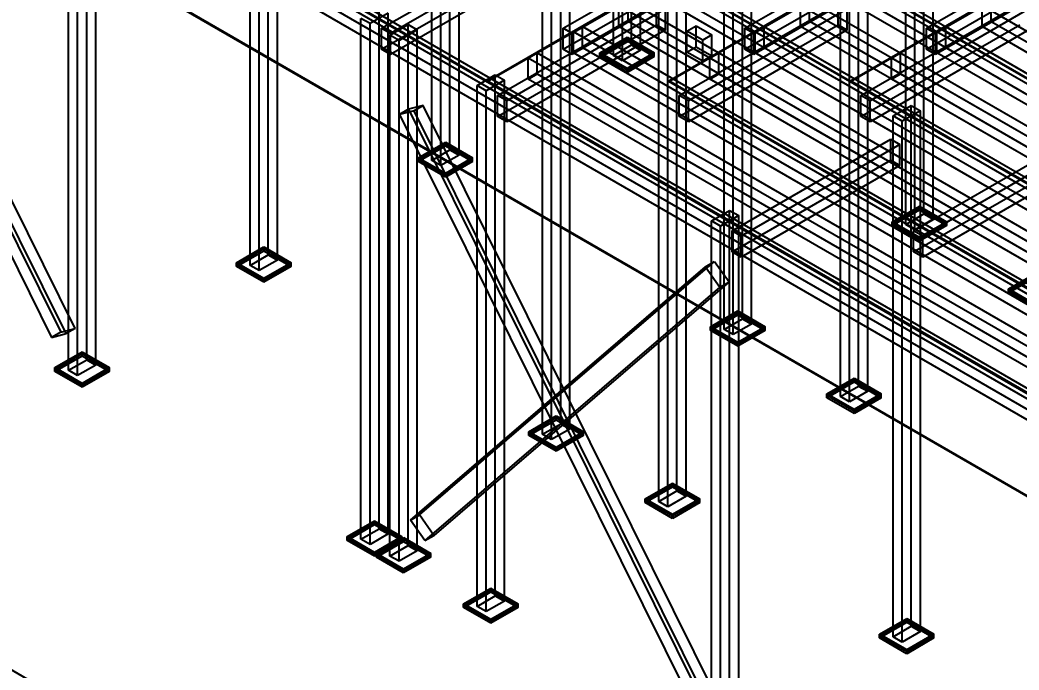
# Model space of a CAD drawing. Header units: millimetres. Extents: x -5230 to 17056, y -12562 to 3959.
# Drawn here: x 4571 to 9334, y -9233 to -6135 of the extents above; entities that cross this region are included whole.
import ezdxf

# ---------------------------------------------------------------- set-up
doc = ezdxf.new("R2010")
doc.units = ezdxf.units.MM
for name, color, linetype, true_color in [('balok', 7, 'Continuous', 0x333333), ('baseplate', 7, 'Continuous', 0x555555), ('bracing', 7, 'Continuous', 0x111111), ('dek', 7, 'Continuous', 0x444444), ('dim', 7, 'Continuous', 0x222222), ('kolom', 7, 'Continuous', 0x111111), ('stiffener', 7, 'Continuous', 0x666666)]:
    doc.layers.add(name, color=color, linetype=linetype, true_color=true_color)
doc.dimstyles.get("Standard").update_dxf_attribs({"dimtxt": 2.5, "dimasz": 2.5, "dimexe": 1.25, "dimexo": 0.625, "dimtad": 1, "dimcen": 2.5, "dimazin": 3, "dimtfac": 1, "dimtmove": 0, "dimatfit": 3})

msp = doc.modelspace()

# ---------------------------------------------------------------- linework, layer by layer
at = {"layer": 'balok'}
for p, q in [((9443.71268, -7981.61), (4845.0535, -5326.495)), ((4888.3535, -5301.495), (9487.01268, -7956.61)), ((9443.71268, -8081.61), (4845.0535, -5426.495)), ((4888.3535, -5401.495), (9487.01268, -8056.61)), ((7736.00398, -5945.535), (11852.96798, -8322.535)), ((8602.01264, -5945.53), (12610.72664, -8260.03)), ((11809.66798, -8347.535), (7692.70398, -5970.535)), ((12567.42664, -8285.03), (8558.71264, -5970.53)), ((7736.00398, -6045.535), (11852.96798, -8422.535)), ((8602.01264, -6045.53), (12610.72664, -8360.03)), ((11809.66798, -8447.535), (7692.70398, -6070.535)), ((12567.42664, -8385.03), (8558.71264, -6070.53)), ((7750.67402, -6188.065), (7793.97402, -6163.065)), ((7826.01602, -6231.565), (7750.67402, -6188.065)), ((7750.67402, -6288.065), (7750.67402, -6188.065)), ((7793.97402, -6163.065), (7869.31602, -6206.565)), ((7793.97402, -6263.065), (7793.97402, -6163.065)), ((7869.31602, -6206.565), (7826.01602, -6231.565)), ((7826.01602, -6331.565), (7826.01602, -6231.565)), ((7869.31602, -6306.565), (7869.31602, -6206.565)), ((7750.67402, -6288.065), (7793.97402, -6263.065)), ((7793.97402, -6263.065), (7869.31602, -6306.565)), ((7826.01602, -6331.565), (7750.67402, -6288.065)), ((7869.31602, -6306.565), (7826.01602, -6331.565))]:
    msp.add_line(p, q, dxfattribs=at)
at = {"layer": 'baseplate'}
for p, q in [((7335.01134, -6292.015), (7464.92866, -6217.005)), ((7335.01134, -6300.015), (7464.92866, -6225.005)), ((7335.01134, -6310.015), (7464.92866, -6235.005)), ((7464.92866, -6217.005), (7594.85464, -6292.02)), ((7464.92866, -6225.005), (7464.92866, -6217.005)), ((7464.92866, -6225.005), (7594.85464, -6300.02)), ((7464.92866, -6235.005), (7464.92866, -6225.005)), ((7464.92866, -6235.005), (7594.85464, -6310.02)), ((7464.93732, -6367.03), (7335.01134, -6292.015)), ((7335.01134, -6300.015), (7335.01134, -6292.015)), ((7464.93732, -6375.03), (7335.01134, -6300.015)), ((7335.01134, -6310.015), (7335.01134, -6300.015)), ((7464.93732, -6385.03), (7335.01134, -6310.015)), ((7594.85464, -6292.02), (7464.93732, -6367.03)), ((7594.85464, -6300.02), (7464.93732, -6375.03)), ((7594.85464, -6310.02), (7464.93732, -6385.03)), ((7594.85464, -6300.02), (7594.85464, -6292.02)), ((7594.85464, -6310.02), (7594.85464, -6300.02)), ((7464.93732, -6375.03), (7464.93732, -6367.03)), ((7464.93732, -6385.03), (7464.93732, -6375.03)), ((6469.02, -6792.01), (6598.94598, -6716.995)), ((6469.02, -6800.01), (6598.94598, -6724.995)), ((6469.02, -6810.01), (6598.94598, -6734.995)), ((6598.94598, -6716.995), (6728.87196, -6792.01)), ((6598.94598, -6724.995), (6598.94598, -6716.995)), ((6598.94598, -6724.995), (6728.87196, -6800.01)), ((6598.94598, -6734.995), (6598.94598, -6724.995)), ((6598.94598, -6734.995), (6728.87196, -6810.01)), ((6598.94598, -6867.025), (6469.02, -6792.01)), ((6469.02, -6800.01), (6469.02, -6792.01)), ((6598.94598, -6875.025), (6469.02, -6800.01)), ((6469.02, -6810.01), (6469.02, -6800.01)), ((6598.94598, -6885.025), (6469.02, -6810.01)), ((6728.87196, -6792.01), (6598.94598, -6867.025)), ((6728.87196, -6800.01), (6598.94598, -6875.025)), ((6728.87196, -6810.01), (6598.94598, -6885.025)), ((6728.87196, -6800.01), (6728.87196, -6792.01)), ((6728.87196, -6810.01), (6728.87196, -6800.01)), ((6598.94598, -6875.025), (6598.94598, -6867.025)), ((6598.94598, -6885.025), (6598.94598, -6875.025)), ((8729.34062, -7097.055), (8859.25794, -7022.045)), ((8729.34062, -7105.055), (8859.25794, -7030.045)), ((8729.34062, -7115.055), (8859.25794, -7040.045)), ((8859.25794, -7022.045), (8989.17526, -7097.055)), ((8859.25794, -7030.045), (8859.25794, -7022.045)), ((8859.25794, -7030.045), (8989.17526, -7105.055)), ((8859.25794, -7040.045), (8859.25794, -7030.045)), ((8859.25794, -7040.045), (8989.17526, -7115.055)), ((8859.25794, -7172.065), (8729.34062, -7097.055)), ((8729.34062, -7105.055), (8729.34062, -7097.055)), ((8989.17526, -7097.055), (8859.25794, -7172.065)), ((8989.17526, -7105.055), (8989.17526, -7097.055)), ((8859.25794, -7180.065), (8729.34062, -7105.055)), ((8729.34062, -7115.055), (8729.34062, -7105.055)), ((8859.25794, -7190.065), (8729.34062, -7115.055)), ((8989.17526, -7105.055), (8859.25794, -7180.065)), ((8989.17526, -7115.055), (8859.25794, -7190.065)), ((8989.17526, -7115.055), (8989.17526, -7105.055)), ((8859.25794, -7180.065), (8859.25794, -7172.065)), ((8859.25794, -7190.065), (8859.25794, -7180.065)), ((5603.00268, -7292.02), (5732.92866, -7217.005)), ((5603.00268, -7300.02), (5732.92866, -7225.005)), ((5603.00268, -7310.02), (5732.92866, -7235.005)), ((5732.92866, -7217.005), (5862.85464, -7292.02)), ((5732.92866, -7225.005), (5732.92866, -7217.005)), ((5732.92866, -7225.005), (5862.85464, -7300.02)), ((5732.92866, -7235.005), (5732.92866, -7225.005)), ((5732.92866, -7235.005), (5862.85464, -7310.02)), ((5732.92866, -7367.035), (5603.00268, -7292.02)), ((5603.00268, -7300.02), (5603.00268, -7292.02)), ((5732.92866, -7375.035), (5603.00268, -7300.02)), ((5603.00268, -7310.02), (5603.00268, -7300.02)), ((5732.92866, -7385.035), (5603.00268, -7310.02)), ((5862.85464, -7292.02), (5732.92866, -7367.035)), ((5862.85464, -7300.02), (5732.92866, -7375.035)), ((5862.85464, -7310.02), (5732.92866, -7385.035)), ((5862.85464, -7300.02), (5862.85464, -7292.02)), ((5862.85464, -7310.02), (5862.85464, -7300.02)), ((5732.92866, -7375.035), (5732.92866, -7367.035)), ((5732.92866, -7385.035), (5732.92866, -7375.035)), ((9283.52, -7417.02), (9413.43732, -7342.01)), ((9283.52, -7425.02), (9413.43732, -7350.01)), ((9283.52, -7435.02), (9413.43732, -7360.01)), ((9413.43732, -7492.03), (9283.52, -7417.02)), ((9283.52, -7425.02), (9283.52, -7417.02)), ((9413.43732, -7500.03), (9283.52, -7425.02)), ((9283.52, -7435.02), (9283.52, -7425.02)), ((9413.43732, -7510.03), (9283.52, -7435.02)), ((7863.34928, -7597.05), (7993.27526, -7522.035)), ((7993.27526, -7522.035), (8123.19258, -7597.045)), ((7993.27526, -7530.035), (7993.27526, -7522.035)), ((7863.34928, -7605.05), (7993.27526, -7530.035)), ((7863.34928, -7615.05), (7993.27526, -7540.035)), ((7993.27526, -7530.035), (8123.19258, -7605.045)), ((7993.27526, -7540.035), (7993.27526, -7530.035)), ((7993.27526, -7540.035), (8123.19258, -7615.045)), ((7993.2666, -7672.06), (7863.34928, -7597.05)), ((7863.34928, -7605.05), (7863.34928, -7597.05)), ((7993.2666, -7680.06), (7863.34928, -7605.05)), ((7863.34928, -7615.05), (7863.34928, -7605.05)), ((7993.2666, -7690.06), (7863.34928, -7615.05)), ((8123.19258, -7597.045), (7993.2666, -7672.06)), ((8123.19258, -7605.045), (7993.2666, -7680.06)), ((8123.19258, -7615.045), (7993.2666, -7690.06)), ((8123.19258, -7605.045), (8123.19258, -7597.045)), ((8123.19258, -7615.045), (8123.19258, -7605.045)), ((7993.2666, -7680.06), (7993.2666, -7672.06)), ((7993.2666, -7690.06), (7993.2666, -7680.06)), ((4737.02, -7792.01), (4866.93732, -7717)), ((4737.02, -7800.01), (4866.93732, -7725)), ((4737.02, -7810.01), (4866.93732, -7735)), ((4866.93732, -7717), (4996.8633, -7792.015)), ((4866.93732, -7725), (4866.93732, -7717)), ((4866.93732, -7725), (4996.8633, -7800.015)), ((4866.93732, -7735), (4866.93732, -7725)), ((4866.93732, -7735), (4996.8633, -7810.015)), ((4866.94598, -7867.025), (4737.02, -7792.01)), ((4737.02, -7800.01), (4737.02, -7792.01)), ((4866.94598, -7875.025), (4737.02, -7800.01)), ((4737.02, -7810.01), (4737.02, -7800.01)), ((4866.94598, -7885.025), (4737.02, -7810.01)), ((4996.8633, -7792.015), (4866.94598, -7867.025)), ((4996.8633, -7800.015), (4866.94598, -7875.025)), ((4996.8633, -7810.015), (4866.94598, -7885.025)), ((4996.8633, -7800.015), (4996.8633, -7792.015)), ((4996.8633, -7810.015), (4996.8633, -7800.015)), ((8417.52866, -7917.015), (8547.45464, -7842)), ((8417.52866, -7925.015), (8547.45464, -7850)), ((8547.45464, -7842), (8677.37196, -7917.01)), ((8547.45464, -7850), (8547.45464, -7842)), ((8547.45464, -7850), (8677.37196, -7925.01)), ((8547.45464, -7860), (8547.45464, -7850)), ((4866.94598, -7875.025), (4866.94598, -7867.025)), ((4866.94598, -7885.025), (4866.94598, -7875.025)), ((8417.52866, -7935.015), (8547.45464, -7860)), ((8547.45464, -7860), (8677.37196, -7935.01)), ((8547.44598, -7992.025), (8417.52866, -7917.015)), ((8417.52866, -7925.015), (8417.52866, -7917.015)), ((8547.44598, -8000.025), (8417.52866, -7925.015)), ((8417.52866, -7935.015), (8417.52866, -7925.015)), ((8547.44598, -8010.025), (8417.52866, -7935.015)), ((8677.37196, -7917.01), (8547.44598, -7992.025)), ((8677.37196, -7925.01), (8547.44598, -8000.025)), ((8677.37196, -7935.01), (8547.44598, -8010.025)), ((8677.37196, -7925.01), (8677.37196, -7917.01)), ((8677.37196, -7935.01), (8677.37196, -7925.01)), ((8547.44598, -8000.025), (8547.44598, -7992.025)), ((8547.44598, -8010.025), (8547.44598, -8000.025)), ((6997.33196, -8097.06), (7127.25794, -8022.045)), ((6997.33196, -8105.06), (7127.25794, -8030.045)), ((6997.33196, -8115.06), (7127.25794, -8040.045)), ((7127.25794, -8022.045), (7257.17526, -8097.055)), ((7127.25794, -8030.045), (7127.25794, -8022.045)), ((7127.25794, -8030.045), (7257.17526, -8105.055)), ((7127.25794, -8040.045), (7127.25794, -8030.045)), ((7127.25794, -8040.045), (7257.17526, -8115.055)), ((7127.24928, -8172.07), (6997.33196, -8097.06)), ((6997.33196, -8105.06), (6997.33196, -8097.06)), ((7257.17526, -8097.055), (7127.24928, -8172.07)), ((7257.17526, -8105.055), (7257.17526, -8097.055)), ((7127.24928, -8180.07), (6997.33196, -8105.06)), ((6997.33196, -8115.06), (6997.33196, -8105.06)), ((7127.24928, -8190.07), (6997.33196, -8115.06)), ((7257.17526, -8105.055), (7127.24928, -8180.07)), ((7257.17526, -8115.055), (7127.24928, -8190.07)), ((7257.17526, -8115.055), (7257.17526, -8105.055)), ((7127.24928, -8180.07), (7127.24928, -8172.07)), ((7127.24928, -8190.07), (7127.24928, -8180.07)), ((7551.51134, -8417.025), (7681.43732, -8342.01)), ((7551.51134, -8425.025), (7681.43732, -8350.01)), ((7551.51134, -8435.025), (7681.43732, -8360.01)), ((7681.43732, -8342.01), (7811.35464, -8417.02)), ((7681.43732, -8350.01), (7681.43732, -8342.01)), ((7681.43732, -8350.01), (7811.35464, -8425.02)), ((7681.43732, -8360.01), (7681.43732, -8350.01)), ((7681.43732, -8360.01), (7811.35464, -8435.02)), ((7681.42866, -8492.035), (7551.51134, -8417.025)), ((7551.51134, -8425.025), (7551.51134, -8417.025)), ((7681.42866, -8500.035), (7551.51134, -8425.025)), ((7551.51134, -8435.025), (7551.51134, -8425.025)), ((7811.35464, -8417.02), (7681.42866, -8492.035)), ((7811.35464, -8425.02), (7681.42866, -8500.035)), ((7811.35464, -8425.02), (7811.35464, -8417.02)), ((7811.35464, -8435.02), (7811.35464, -8425.02)), ((7681.42866, -8510.035), (7551.51134, -8435.025)), ((7811.35464, -8435.02), (7681.42866, -8510.035)), ((6131.28866, -8597.125), (6261.18866, -8522.125)), ((6261.18866, -8522.125), (6391.08866, -8597.125)), ((6261.18866, -8530.125), (6261.18866, -8522.125)), ((7681.42866, -8500.035), (7681.42866, -8492.035)), ((7681.42866, -8510.035), (7681.42866, -8500.035)), ((6131.28866, -8605.125), (6261.18866, -8530.125)), ((6131.28866, -8615.125), (6261.18866, -8540.125)), ((6261.18866, -8530.125), (6391.08866, -8605.125)), ((6261.18866, -8540.125), (6261.18866, -8530.125)), ((6261.18866, -8540.125), (6391.08866, -8615.125)), ((6261.18866, -8672.125), (6131.28866, -8597.125)), ((6131.28866, -8605.125), (6131.28866, -8597.125)), ((6261.18866, -8680.125), (6131.28866, -8605.125)), ((6131.28866, -8615.125), (6131.28866, -8605.125)), ((6261.18866, -8690.125), (6131.28866, -8615.125)), ((6391.08866, -8597.125), (6261.18866, -8672.125)), ((6391.08866, -8605.125), (6261.18866, -8680.125)), ((6391.08866, -8615.125), (6261.18866, -8690.125)), ((6269.84866, -8677.015), (6399.76598, -8602.005)), ((6269.84866, -8685.015), (6399.76598, -8610.005)), ((6269.84866, -8695.015), (6399.76598, -8620.005)), ((6391.08866, -8605.125), (6391.08866, -8597.125)), ((6391.08866, -8615.125), (6391.08866, -8605.125)), ((6399.76598, -8602.005), (6529.6833, -8677.015)), ((6399.76598, -8610.005), (6399.76598, -8602.005)), ((6399.76598, -8610.005), (6529.6833, -8685.015)), ((6399.76598, -8620.005), (6399.76598, -8610.005)), ((6399.76598, -8620.005), (6529.6833, -8695.015)), ((6261.18866, -8680.125), (6261.18866, -8672.125)), ((6261.18866, -8690.125), (6261.18866, -8680.125)), ((6399.76598, -8752.025), (6269.84866, -8677.015)), ((6269.84866, -8685.015), (6269.84866, -8677.015)), ((6399.76598, -8760.025), (6269.84866, -8685.015)), ((6269.84866, -8695.015), (6269.84866, -8685.015)), ((6399.76598, -8770.025), (6269.84866, -8695.015)), ((6529.6833, -8677.015), (6399.76598, -8752.025)), ((6529.6833, -8685.015), (6399.76598, -8760.025)), ((6529.6833, -8695.015), (6399.76598, -8770.025)), ((6529.6833, -8685.015), (6529.6833, -8677.015)), ((6529.6833, -8695.015), (6529.6833, -8685.015)), ((6399.76598, -8760.025), (6399.76598, -8752.025)), ((6399.76598, -8770.025), (6399.76598, -8760.025)), ((6685.33814, -8917.015), (6815.23814, -8842.015)), ((6685.33814, -8925.015), (6815.23814, -8850.015)), ((6815.23814, -8842.015), (6945.13814, -8917.015)), ((6815.23814, -8850.015), (6815.23814, -8842.015)), ((6815.23814, -8850.015), (6945.13814, -8925.015)), ((6815.23814, -8860.015), (6815.23814, -8850.015)), ((6685.33814, -8935.015), (6815.23814, -8860.015)), ((6815.23814, -8860.015), (6945.13814, -8935.015)), ((6815.23814, -8992.015), (6685.33814, -8917.015)), ((6685.33814, -8925.015), (6685.33814, -8917.015)), ((6815.23814, -9000.015), (6685.33814, -8925.015)), ((6685.33814, -8935.015), (6685.33814, -8925.015)), ((6815.23814, -9010.015), (6685.33814, -8935.015)), ((6945.13814, -8917.015), (6815.23814, -8992.015)), ((6945.13814, -8925.015), (6815.23814, -9000.015)), ((6945.13814, -8935.015), (6815.23814, -9010.015)), ((6945.13814, -8925.015), (6945.13814, -8917.015)), ((6945.13814, -8935.015), (6945.13814, -8925.015)), ((6815.23814, -9000.015), (6815.23814, -8992.015)), ((6815.23814, -9010.015), (6815.23814, -9000.015)), ((8668.65134, -9062.025), (8798.57732, -8987.01)), ((8668.65134, -9070.025), (8798.57732, -8995.01)), ((8798.57732, -8987.01), (8928.49464, -9062.02)), ((8798.57732, -8995.01), (8798.57732, -8987.01)), ((8798.57732, -8995.01), (8928.49464, -9070.02)), ((8798.57732, -9005.01), (8798.57732, -8995.01)), ((8668.65134, -9080.025), (8798.57732, -9005.01)), ((8798.57732, -9005.01), (8928.49464, -9080.02)), ((8798.56866, -9137.035), (8668.65134, -9062.025)), ((8668.65134, -9070.025), (8668.65134, -9062.025)), ((8798.56866, -9145.035), (8668.65134, -9070.025)), ((8668.65134, -9080.025), (8668.65134, -9070.025)), ((8798.56866, -9155.035), (8668.65134, -9080.025)), ((8928.49464, -9062.02), (8798.56866, -9137.035)), ((8928.49464, -9070.02), (8798.56866, -9145.035)), ((8928.49464, -9080.02), (8798.56866, -9155.035)), ((8928.49464, -9070.02), (8928.49464, -9062.02)), ((8928.49464, -9080.02), (8928.49464, -9070.02)), ((8798.56866, -9145.035), (8798.56866, -9137.035)), ((8798.56866, -9155.035), (8798.56866, -9145.035))]:
    msp.add_line(p, q, dxfattribs=at)
at = {"layer": 'bracing'}
for p, q in [((3358.09686, -4790.535), (4764.92252, -7622.9)), ((4790.60808, -7629.74), (3383.78242, -4798.325)), ((4833.90808, -7604.74), (3427.08242, -4773.325)), ((3314.79686, -4815.535), (4721.62252, -7647.9)), ((6423.74552, -6560.65), (6380.44552, -6585.65)), ((6449.42242, -6568.435), (6380.44552, -6585.65)), ((6492.72242, -6543.435), (6423.74552, -6560.65)), ((6423.74552, -6560.65), (7830.55386, -9393.015)), ((6492.72242, -6543.435), (6449.42242, -6568.435)), ((7856.23076, -9399.86), (6449.42242, -6568.435)), ((7899.53076, -9374.86), (6492.72242, -6543.435)), ((6380.44552, -6585.65), (7787.25386, -9418.015)), ((6475.57562, -8493.465), (7882.38396, -7286.53)), ((7839.08396, -7311.53), (7882.38396, -7286.53)), ((7882.38396, -7286.53), (7951.36086, -7383.395)), ((6432.27562, -8518.465), (7839.08396, -7311.53)), ((7839.08396, -7311.53), (7908.06086, -7408.395)), ((7908.06086, -7408.395), (6501.25252, -8616.32)), ((7951.36086, -7383.395), (6544.55252, -8591.32)), ((7908.06086, -7408.395), (7951.36086, -7383.395)), ((4764.92252, -7622.9), (4833.90808, -7604.74)), ((4833.90808, -7604.74), (4790.60808, -7629.74)), ((4764.92252, -7622.9), (4721.62252, -7647.9)), ((4721.62252, -7647.9), (4790.60808, -7629.74)), ((6432.27562, -8518.465), (6475.57562, -8493.465)), ((6501.25252, -8616.32), (6432.27562, -8518.465)), ((6544.55252, -8591.32), (6475.57562, -8493.465)), ((6501.25252, -8616.32), (6544.55252, -8591.32))]:
    msp.add_line(p, q, dxfattribs=at)
at = {"layer": 'dek'}
for p, q in [((-4330, 0), (10998.20866, -8850.005)), ((-4330, -4), (10998.20866, -8854.005)), ((10572.128, -9096.01), (-4756.08066, -246.005)), ((10572.128, -9100.01), (-4756.08066, -250.005)), ((6798.15196, -6425.03), (7664.1433, -5925.035)), ((6798.15196, -6429.03), (7664.1433, -5929.035)), ((7664.1433, -6425.025), (8530.15196, -5925.02)), ((7664.1433, -5925.035), (11864.2, -8350.01)), ((7664.1433, -6429.025), (8530.15196, -5929.02)), ((7664.1433, -5929.035), (11864.2, -8354.01)), ((8530.15196, -5925.02), (12730.20866, -8349.995)), ((8530.15196, -6425.02), (9396.1433, -5925.025)), ((8530.15196, -5929.02), (12730.20866, -8353.995)), ((8530.15196, -6429.02), (9396.1433, -5929.025)), ((10998.20866, -8850.005), (6798.15196, -6425.03)), ((6798.15196, -6429.03), (6798.15196, -6425.03)), ((10998.20866, -8854.005), (6798.15196, -6429.03)), ((11864.2, -8850), (7664.1433, -6425.025)), ((7664.1433, -6429.025), (7664.1433, -6425.025)), ((11864.2, -8854), (7664.1433, -6429.025)), ((12730.20866, -8849.995), (8530.15196, -6425.02)), ((8530.15196, -6429.02), (8530.15196, -6425.02)), ((12730.20866, -8853.995), (8530.15196, -6429.02))]:
    msp.add_line(p, q, dxfattribs=at)
at = {"layer": 'kolom'}
for p, q in [((5754.55268, -7254.5), (5754.55268, -4772.51)), ((5797.85268, -7279.5), (5797.85268, -4797.51)), ((6620.56134, -6754.495), (6620.56134, -4772.505)), ((6663.86134, -6779.495), (6663.86134, -4797.505)), ((7486.55268, -6254.5), (7486.55268, -4772.5)), ((7529.85268, -6279.5), (7529.85268, -4797.5)), ((5667.95268, -7304.5), (5667.95268, -4822.51)), ((5711.25268, -7329.5), (5711.25268, -4847.51)), ((6533.96134, -6804.495), (6533.96134, -4822.505)), ((6577.26134, -6829.495), (6577.26134, -4847.505)), ((7399.95268, -6304.5), (7399.95268, -4822.5)), ((7443.25268, -6329.5), (7443.25268, -4847.5)), ((4888.56134, -7754.495), (4888.56134, -5272.505)), ((4801.96134, -7804.495), (4801.96134, -5322.505)), ((4931.86134, -7779.495), (4931.86134, -5297.505)), ((4845.26134, -7829.495), (4845.26134, -5347.505)), ((7148.88196, -8059.54), (7148.88196, -5577.55)), ((7192.18196, -8084.54), (7192.18196, -5602.55)), ((8014.89062, -7559.535), (8014.89062, -5577.545)), ((8058.19062, -7584.535), (8058.19062, -5602.545)), ((8880.88196, -7059.54), (8880.88196, -5577.54)), ((8924.18196, -7084.54), (8924.18196, -5602.54)), ((7062.28196, -8109.54), (7062.28196, -5627.55)), ((7105.58196, -8134.54), (7105.58196, -5652.55)), ((7928.29062, -7609.535), (7928.29062, -5627.545)), ((7971.59062, -7634.535), (7971.59062, -5652.545)), ((8794.28196, -7109.54), (8794.28196, -5627.54)), ((8837.58196, -7134.54), (8837.58196, -5652.54)), ((7703.06134, -8379.505), (7703.06134, -5897.515)), ((8569.07, -7879.5), (8569.07, -5897.51)), ((7616.46134, -8429.505), (7616.46134, -5947.515)), ((7746.36134, -8404.505), (7746.36134, -5922.515)), ((8482.47, -7929.5), (8482.47, -5947.51)), ((8612.37, -7904.5), (8612.37, -5922.51)), ((7659.76134, -8454.505), (7659.76134, -5972.515)), ((8525.77, -7954.5), (8525.77, -5972.51)), ((6282.94258, -8559.565), (6282.94258, -6077.575)), ((6239.64258, -6152.575), (6196.34258, -6127.575)), ((6196.34258, -8609.565), (6196.34258, -6127.575)), ((6326.24258, -6102.575), (6239.64258, -6152.575)), ((6326.24258, -8584.565), (6326.24258, -6102.575)), ((6239.64258, -8634.565), (6239.64258, -6152.575)), ((6334.79, -6207.51), (6421.39, -6157.51)), ((6464.69, -6182.51), (6378.09, -6232.51)), ((6421.39, -6157.51), (6464.69, -6182.51)), ((6421.39, -8639.5), (6421.39, -6157.51)), ((6464.69, -8664.5), (6464.69, -6182.51)), ((6378.09, -6232.51), (6334.79, -6207.51)), ((6334.79, -8689.5), (6334.79, -6207.51)), ((6378.09, -8714.5), (6378.09, -6232.51)), ((7399.95268, -6304.5), (7486.55268, -6254.5)), ((7529.85268, -6279.5), (7443.25268, -6329.5)), ((7486.55268, -6254.5), (7529.85268, -6279.5)), ((7443.25268, -6329.5), (7399.95268, -6304.5)), ((6750.39206, -6447.465), (6836.99206, -6397.465)), ((6880.29206, -6422.465), (6793.69206, -6472.465)), ((6836.99206, -6397.465), (6880.29206, -6422.465)), ((6836.99206, -8879.455), (6836.99206, -6397.465)), ((6880.29206, -8904.455), (6880.29206, -6422.465)), ((6793.69206, -6472.465), (6750.39206, -6447.465)), ((6750.39206, -8929.455), (6750.39206, -6447.465)), ((6793.69206, -8954.455), (6793.69206, -6472.465)), ((8733.60134, -6592.515), (8820.20134, -6542.515)), ((8863.50134, -6567.515), (8776.90134, -6617.515)), ((8820.20134, -6542.515), (8863.50134, -6567.515)), ((8820.20134, -9024.505), (8820.20134, -6542.515)), ((8863.50134, -9049.505), (8863.50134, -6567.515)), ((8776.90134, -6617.515), (8733.60134, -6592.515)), ((8733.60134, -9074.505), (8733.60134, -6592.515)), ((8776.90134, -9099.505), (8776.90134, -6617.515)), ((6533.96134, -6804.495), (6620.56134, -6754.495)), ((6620.56134, -6754.495), (6663.86134, -6779.495)), ((6577.26134, -6829.495), (6533.96134, -6804.495)), ((6663.86134, -6779.495), (6577.26134, -6829.495)), ((7867.61, -7092.51), (7954.21, -7042.51)), ((7954.21, -7042.51), (7997.51, -7067.51)), ((7954.21, -9524.5), (7954.21, -7042.51)), ((7910.91, -7117.51), (7867.61, -7092.51)), ((7867.61, -9574.5), (7867.61, -7092.51)), ((7997.51, -7067.51), (7910.91, -7117.51)), ((7997.51, -9549.5), (7997.51, -7067.51)), ((8794.28196, -7109.54), (8880.88196, -7059.54)), ((8924.18196, -7084.54), (8837.58196, -7134.54)), ((8880.88196, -7059.54), (8924.18196, -7084.54)), ((7910.91, -9599.5), (7910.91, -7117.51)), ((8837.58196, -7134.54), (8794.28196, -7109.54)), ((5667.95268, -7304.5), (5754.55268, -7254.5)), ((5797.85268, -7279.5), (5711.25268, -7329.5)), ((5754.55268, -7254.5), (5797.85268, -7279.5)), ((5711.25268, -7329.5), (5667.95268, -7304.5)), ((7928.29062, -7609.535), (8014.89062, -7559.535)), ((8014.89062, -7559.535), (8058.19062, -7584.535)), ((7971.59062, -7634.535), (7928.29062, -7609.535)), ((8058.19062, -7584.535), (7971.59062, -7634.535)), ((4801.96134, -7804.495), (4888.56134, -7754.495)), ((4888.56134, -7754.495), (4931.86134, -7779.495)), ((4845.26134, -7829.495), (4801.96134, -7804.495)), ((4931.86134, -7779.495), (4845.26134, -7829.495)), ((8482.47, -7929.5), (8569.07, -7879.5)), ((8612.37, -7904.5), (8525.77, -7954.5)), ((8569.07, -7879.5), (8612.37, -7904.5)), ((8525.77, -7954.5), (8482.47, -7929.5)), ((7062.28196, -8109.54), (7148.88196, -8059.54)), ((7192.18196, -8084.54), (7105.58196, -8134.54)), ((7148.88196, -8059.54), (7192.18196, -8084.54)), ((7105.58196, -8134.54), (7062.28196, -8109.54)), ((7616.46134, -8429.505), (7703.06134, -8379.505)), ((7703.06134, -8379.505), (7746.36134, -8404.505)), ((7659.76134, -8454.505), (7616.46134, -8429.505)), ((7746.36134, -8404.505), (7659.76134, -8454.505)), ((6196.34258, -8609.565), (6282.94258, -8559.565)), ((6282.94258, -8559.565), (6326.24258, -8584.565)), ((6239.64258, -8634.565), (6196.34258, -8609.565)), ((6326.24258, -8584.565), (6239.64258, -8634.565)), ((6334.79, -8689.5), (6421.39, -8639.5)), ((6464.69, -8664.5), (6378.09, -8714.5)), ((6421.39, -8639.5), (6464.69, -8664.5)), ((6378.09, -8714.5), (6334.79, -8689.5)), ((6750.39206, -8929.455), (6836.99206, -8879.455)), ((6880.29206, -8904.455), (6793.69206, -8954.455)), ((6836.99206, -8879.455), (6880.29206, -8904.455)), ((6793.69206, -8954.455), (6750.39206, -8929.455)), ((8733.60134, -9074.505), (8820.20134, -9024.505)), ((8863.50134, -9049.505), (8776.90134, -9099.505)), ((8820.20134, -9024.505), (8863.50134, -9049.505)), ((8776.90134, -9099.505), (8733.60134, -9074.505))]:
    msp.add_line(p, q, dxfattribs=at)
at = {"layer": 'stiffener'}
for p, q in [((6294.11398, -6175.115), (7050.99798, -5738.115)), ((7094.29798, -5763.115), (6337.41398, -6200.115)), ((7160.15728, -6175.09), (7917.04128, -5738.09)), ((7960.34128, -5763.09), (7203.45728, -6200.09)), ((8026.20058, -6175.065), (8783.08458, -5738.065)), ((8826.38458, -5763.065), (8069.50058, -6200.065)), ((8892.24388, -6175.04), (9649.12788, -5738.04)), ((9692.42788, -5763.04), (8935.54388, -6200.04)), ((6294.11398, -6275.115), (7050.99798, -5838.115)), ((7160.15728, -6275.09), (7917.04128, -5838.09)), ((8026.20058, -6275.065), (8783.08458, -5838.065)), ((8892.24388, -6275.04), (9649.12788, -5838.04)), ((7094.29798, -5863.115), (6337.41398, -6300.115)), ((7960.34128, -5863.09), (7203.45728, -6300.09)), ((8826.38458, -5863.065), (8069.50058, -6300.065)), ((9692.42788, -5863.04), (8935.54388, -6300.04)), ((7469.70898, -6041.785), (11668.94298, -8466.285)), ((7469.70898, -6141.785), (7469.70898, -6041.785)), ((8335.7263, -6041.775), (12534.9603, -8466.275)), ((8335.7263, -6141.775), (8335.7263, -6041.775)), ((9201.71764, -6141.8), (9201.71764, -6041.8)), ((6848.16346, -6495.005), (7605.04746, -6058.005)), ((7648.34746, -6083.005), (6891.46346, -6520.005)), ((11625.64298, -8491.285), (7426.40898, -6066.785)), ((7426.40898, -6166.785), (7426.40898, -6066.785)), ((7605.04746, -6158.005), (7605.04746, -6058.005)), ((7648.34746, -6183.005), (7648.34746, -6083.005)), ((7714.20676, -6494.98), (8471.09076, -6057.98)), ((8514.39076, -6082.98), (7757.50676, -6519.98)), ((12491.6603, -8491.275), (8292.4263, -6066.775)), ((8292.4263, -6166.775), (8292.4263, -6066.775)), ((8471.09076, -6157.98), (8471.09076, -6057.98)), ((8514.39076, -6182.98), (8514.39076, -6082.98)), ((8580.25006, -6494.955), (9337.13406, -6057.955)), ((9380.43406, -6082.955), (8623.55006, -6519.955)), ((13357.65164, -8491.3), (9158.41764, -6066.8)), ((9158.41764, -6166.8), (9158.41764, -6066.8)), ((7426.40898, -6166.785), (7469.70898, -6141.785)), ((7469.70898, -6141.785), (11668.94298, -8566.285)), ((8292.4263, -6166.775), (8335.7263, -6141.775)), ((8335.7263, -6141.775), (12534.9603, -8566.275)), ((9158.41764, -6166.8), (9201.71764, -6141.8)), ((9201.71764, -6141.8), (13400.95164, -8566.3)), ((6337.41398, -6200.115), (6294.11398, -6175.115)), ((6294.11398, -6275.115), (6294.11398, -6175.115)), ((6848.16346, -6595.005), (7605.04746, -6158.005)), ((7648.34746, -6183.005), (6891.46346, -6620.005)), ((7203.45728, -6200.09), (7160.15728, -6175.09)), ((7160.15728, -6275.09), (7160.15728, -6175.09)), ((7209.90898, -6191.785), (7253.20898, -6166.785)), ((11409.14298, -8616.285), (7209.90898, -6191.785)), ((7209.90898, -6291.785), (7209.90898, -6191.785)), ((7253.20898, -6166.785), (11452.44298, -8591.285)), ((7253.20898, -6266.785), (7253.20898, -6166.785)), ((11625.64298, -8591.285), (7426.40898, -6166.785)), ((7605.04746, -6158.005), (7648.34746, -6183.005)), ((7714.20676, -6594.98), (8471.09076, -6157.98)), ((8514.39076, -6182.98), (7757.50676, -6619.98)), ((8069.50058, -6200.065), (8026.20058, -6175.065)), ((8026.20058, -6275.065), (8026.20058, -6175.065)), ((8075.9263, -6191.775), (8119.2263, -6166.775)), ((12275.1603, -8616.275), (8075.9263, -6191.775)), ((8075.9263, -6291.775), (8075.9263, -6191.775)), ((8119.2263, -6166.775), (12318.4603, -8591.275)), ((8119.2263, -6266.775), (8119.2263, -6166.775)), ((12491.6603, -8591.275), (8292.4263, -6166.775)), ((8471.09076, -6157.98), (8514.39076, -6182.98)), ((8580.25006, -6594.955), (9337.13406, -6157.955)), ((9380.43406, -6182.955), (8623.55006, -6619.955)), ((8935.54388, -6200.04), (8892.24388, -6175.04)), ((8892.24388, -6275.04), (8892.24388, -6175.04)), ((8941.91764, -6191.8), (8985.21764, -6166.8)), ((13141.15164, -8616.3), (8941.91764, -6191.8)), ((8941.91764, -6291.8), (8941.91764, -6191.8)), ((8985.21764, -6166.8), (13184.45164, -8591.3)), ((8985.21764, -6266.8), (8985.21764, -6166.8)), ((13357.65164, -8591.3), (9158.41764, -6166.8)), ((6337.41398, -6300.115), (6337.41398, -6200.115)), ((7203.45728, -6300.09), (7203.45728, -6200.09)), ((8069.50058, -6300.065), (8069.50058, -6200.065)), ((8935.54388, -6300.04), (8935.54388, -6200.04)), ((6337.41398, -6300.115), (6294.11398, -6275.115)), ((7203.45728, -6300.09), (7160.15728, -6275.09)), ((7209.90898, -6291.785), (7253.20898, -6266.785)), ((7253.20898, -6266.785), (11452.44298, -8691.285)), ((8069.50058, -6300.065), (8026.20058, -6275.065)), ((8075.9263, -6291.775), (8119.2263, -6266.775)), ((8119.2263, -6266.775), (12318.4603, -8691.275)), ((8935.54388, -6300.04), (8892.24388, -6275.04)), ((8941.91764, -6291.8), (8985.21764, -6266.8)), ((8985.21764, -6266.8), (13184.45164, -8691.3)), ((6993.40898, -6316.785), (7036.70898, -6291.785)), ((11192.64298, -8741.285), (6993.40898, -6316.785)), ((6993.40898, -6416.785), (6993.40898, -6316.785)), ((7036.70898, -6291.785), (11235.94298, -8716.285)), ((7036.70898, -6391.785), (7036.70898, -6291.785)), ((11409.14298, -8716.285), (7209.90898, -6291.785)), ((7859.4263, -6316.775), (7902.7263, -6291.775)), ((12058.6603, -8741.275), (7859.4263, -6316.775)), ((7859.4263, -6416.775), (7859.4263, -6316.775)), ((7902.7263, -6291.775), (12101.9603, -8716.275)), ((7902.7263, -6391.775), (7902.7263, -6291.775)), ((12275.1603, -8716.275), (8075.9263, -6291.775)), ((8725.41764, -6316.8), (8768.71764, -6291.8)), ((12751.45164, -8641.3), (8725.41764, -6316.8)), ((8725.41764, -6416.8), (8725.41764, -6316.8)), ((8768.71764, -6291.8), (12794.75164, -8616.3)), ((8768.71764, -6391.8), (8768.71764, -6291.8)), ((13141.15164, -8716.3), (8941.91764, -6291.8)), ((6993.40898, -6416.785), (7036.70898, -6391.785)), ((11192.64298, -8841.285), (6993.40898, -6416.785)), ((7036.70898, -6391.785), (11235.94298, -8816.285)), ((7859.4263, -6416.775), (7902.7263, -6391.775)), ((12058.6603, -8841.275), (7859.4263, -6416.775)), ((7902.7263, -6391.775), (12101.9603, -8816.275)), ((8725.41764, -6416.8), (8768.71764, -6391.8)), ((12751.45164, -8741.3), (8725.41764, -6416.8)), ((8768.71764, -6391.8), (12794.75164, -8716.3)), ((6891.46346, -6520.005), (6848.16346, -6495.005)), ((6848.16346, -6595.005), (6848.16346, -6495.005)), ((6891.46346, -6620.005), (6891.46346, -6520.005)), ((7757.50676, -6519.98), (7714.20676, -6494.98)), ((7714.20676, -6594.98), (7714.20676, -6494.98)), ((7757.50676, -6619.98), (7757.50676, -6519.98)), ((8623.55006, -6519.955), (8580.25006, -6494.955)), ((8580.25006, -6594.955), (8580.25006, -6494.955)), ((8623.55006, -6619.955), (8623.55006, -6519.955)), ((6891.46346, -6620.005), (6848.16346, -6595.005)), ((7757.50676, -6619.98), (7714.20676, -6594.98)), ((8623.55006, -6619.955), (8580.25006, -6594.955)), ((7965.48532, -7140.11), (8722.36932, -6703.11)), ((8722.36932, -6703.11), (8765.66932, -6728.11)), ((8722.36932, -6803.11), (8722.36932, -6703.11)), ((8831.52862, -7140.085), (9588.41262, -6703.085)), ((8765.66932, -6728.11), (8008.78532, -7165.11)), ((8765.66932, -6828.11), (8765.66932, -6728.11)), ((9631.71262, -6728.085), (8874.82862, -7165.085)), ((7965.48532, -7240.11), (8722.36932, -6803.11)), ((8722.36932, -6803.11), (8765.66932, -6828.11)), ((8831.52862, -7240.085), (9588.41262, -6803.085)), ((8765.66932, -6828.11), (8008.78532, -7265.11)), ((9631.71262, -6828.085), (8874.82862, -7265.085)), ((8008.78532, -7165.11), (7965.48532, -7140.11)), ((7965.48532, -7240.11), (7965.48532, -7140.11)), ((8874.82862, -7165.085), (8831.52862, -7140.085)), ((8831.52862, -7240.085), (8831.52862, -7140.085)), ((8008.78532, -7265.11), (8008.78532, -7165.11)), ((8874.82862, -7265.085), (8874.82862, -7165.085)), ((8008.78532, -7265.11), (7965.48532, -7240.11)), ((8874.82862, -7265.085), (8831.52862, -7240.085))]:
    msp.add_line(p, q, dxfattribs=at)

# ---------------------------------------------------------------- dimensions: what is measured, and where the dimension line sits
at = {"layer": 'dim'}
msp.add_linear_dim(base=(-5030.0154, -3712.42667), p1=(-4330, -2500), p2=(10998.2, -11350), angle=329.99927222, text='17700 / X', dimstyle='Standard', override={"dimtxt": 190, "dimasz": 66.5, "dimtad": 1}, dxfattribs=at).render()

doc.saveas('drawing.dxf')
